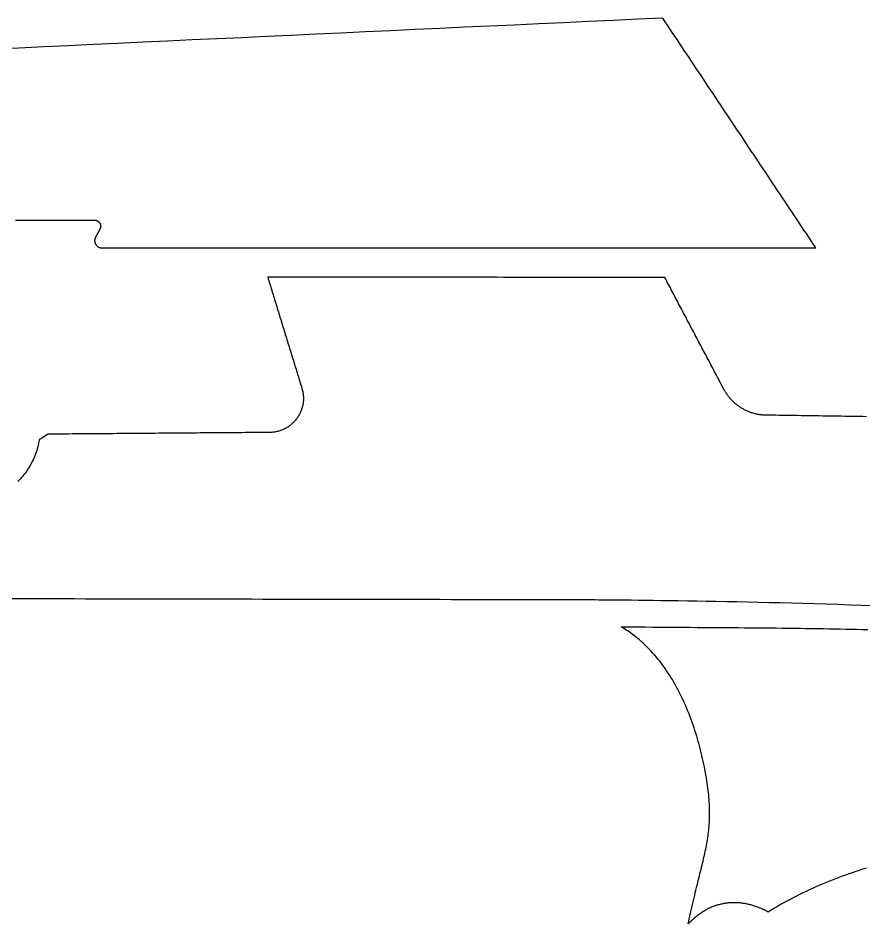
# Model space of a CAD drawing. Header units: millimetres. Extents: x 14 to 143, y -139 to -55.
# Drawn here: x 78.44 to 110.57, y -91.08 to -56.69 of the extents above; entities that cross this region are included whole.
import ezdxf

# ---------------------------------------------------------------- set-up
doc = ezdxf.new("R2010")
doc.units = ezdxf.units.MM

msp = doc.modelspace()

# ---------------------------------------------------------------- linework, layer by layer
for points in [[(78.345792, -64.35852), (78.45298, -64.35852), (78.560168, -64.35852), (78.667356, -64.35852), (78.774544, -64.35852), (78.881732, -64.35852), (78.98892, -64.35852), (79.096108, -64.35852), (79.203296, -64.35852), (79.310484, -64.35852), (79.417672, -64.35852), (79.52486, -64.35852), (79.632048, -64.35852), (79.739236, -64.35852), (79.846424, -64.35852), (79.953612, -64.35852), (80.0608, -64.35852), (80.167988, -64.35852), (80.275176, -64.35852), (80.382364, -64.35852), (80.489552, -64.35852), (80.59674, -64.35852), (80.703928, -64.35852), (80.811116, -64.35852), (80.918304, -64.35852), (81.025492, -64.35852), (81.13268, -64.35852), (81.239868, -64.35852), (81.347056, -64.35852), (81.355184, -64.358774), (81.363312, -64.359282), (81.371186, -64.360044), (81.37906, -64.36106), (81.386934, -64.36233), (81.394554, -64.363854), (81.402174, -64.365632), (81.40954, -64.367664), (81.416906, -64.36995), (81.424018, -64.372236), (81.43113, -64.374776), (81.437988, -64.37757), (81.444846, -64.380618), (81.45145, -64.38392), (81.458054, -64.387476), (81.464404, -64.391032), (81.470754, -64.394842), (81.47685, -64.398906), (81.482946, -64.403224), (81.488788, -64.407542), (81.494376, -64.412114), (81.499964, -64.41694), (81.505298, -64.421766), (81.510378, -64.426846), (81.515458, -64.43218), (81.520284, -64.437514), (81.524856, -64.443102), (81.529428, -64.44869), (81.533746, -64.454532), (81.53781, -64.460374), (81.541874, -64.46647), (81.545684, -64.472566), (81.54924, -64.478916), (81.552542, -64.485266), (81.555844, -64.49187), (81.558892, -64.498474), (81.561686, -64.505078), (81.564226, -64.511936), (81.566512, -64.518794), (81.568544, -64.525652), (81.570576, -64.532764), (81.572354, -64.539876), (81.573878, -64.546988), (81.575148, -64.5541), (81.576164, -64.561466), (81.576926, -64.568832), (81.577434, -64.576198), (81.577688, -64.583564), (81.577688, -64.59093), (81.577434, -64.598296), (81.576926, -64.605662), (81.576164, -64.613028), (81.575148, -64.620394), (81.573878, -64.62776), (81.572354, -64.635126), (81.570576, -64.642492), (81.568544, -64.649858), (81.566258, -64.657224), (81.563718, -64.66459), (81.560924, -64.671956), (81.557876, -64.679322), (81.554574, -64.686688), (81.551018, -64.694054), (81.547208, -64.701166), (81.544668, -64.705738), (81.542128, -64.71031), (81.539588, -64.714882), (81.537048, -64.719454), (81.534508, -64.724026), (81.531968, -64.728598), (81.529428, -64.73317), (81.526888, -64.737742), (81.524348, -64.742314), (81.521808, -64.746886), (81.519268, -64.751458), (81.516728, -64.75603), (81.514188, -64.760602), (81.511648, -64.765174), (81.509108, -64.769746), (81.506568, -64.774318), (81.504028, -64.77889), (81.501488, -64.783462), (81.498948, -64.788034), (81.496408, -64.792606), (81.493868, -64.797178), (81.491328, -64.80175), (81.488788, -64.806322), (81.486248, -64.810894), (81.483708, -64.815466), (81.481168, -64.820038), (81.478628, -64.82461), (81.476088, -64.829182), (81.473548, -64.833754), (81.471008, -64.838326), (81.468468, -64.842898), (81.465928, -64.84747), (81.463388, -64.852042), (81.460848, -64.856614), (81.458308, -64.861186), (81.455768, -64.865758), (81.453228, -64.87033), (81.450688, -64.874902), (81.448148, -64.879474), (81.445608, -64.884046), (81.443068, -64.888618), (81.440528, -64.89319), (81.437988, -64.897762), (81.435448, -64.902334), (81.432908, -64.906906), (81.430368, -64.911478), (81.427828, -64.91605), (81.425288, -64.920622), (81.422748, -64.925194), (81.420208, -64.929766), (81.417668, -64.934338), (81.415128, -64.93891), (81.412588, -64.943482), (81.410048, -64.948054), (81.407508, -64.952626), (81.404968, -64.957198), (81.402428, -64.96177), (81.399888, -64.966342), (81.397348, -64.970914), (81.394808, -64.975486), (81.392268, -64.980058), (81.389728, -64.98463), (81.387188, -64.989202), (81.384648, -64.993774), (81.379822, -65.002664), (81.375504, -65.011554), (81.37144, -65.020444), (81.36763, -65.029588), (81.364328, -65.038732), (81.36128, -65.047876), (81.358486, -65.05702), (81.3562, -65.066164), (81.354168, -65.075308), (81.35239, -65.084452), (81.350866, -65.093596), (81.34985, -65.10274), (81.349088, -65.111884), (81.34858, -65.121028), (81.348326, -65.130172), (81.348326, -65.139316), (81.348834, -65.14846), (81.349596, -65.15735), (81.350612, -65.16624), (81.351882, -65.17513), (81.353406, -65.18402), (81.355184, -65.19291), (81.357216, -65.201546), (81.359502, -65.210182), (81.362042, -65.218818), (81.364836, -65.2272), (81.367884, -65.235582), (81.371186, -65.24371), (81.374742, -65.251838), (81.378552, -65.259712), (81.382616, -65.267586), (81.386934, -65.275206), (81.391506, -65.282826), (81.396332, -65.290192), (81.401412, -65.297558), (81.406746, -65.30467), (81.412334, -65.311528), (81.418176, -65.318386), (81.424018, -65.32499), (81.430114, -65.33134), (81.436464, -65.33769), (81.443068, -65.343786), (81.449926, -65.349628), (81.456784, -65.355216), (81.463896, -65.36055), (81.471262, -65.365884), (81.478882, -65.370964), (81.486502, -65.37579), (81.494376, -65.380362), (81.502504, -65.38468), (81.510632, -65.388744), (81.519014, -65.392554), (81.52765, -65.39611), (81.536286, -65.399412), (81.545176, -65.40246), (81.554066, -65.405), (81.56321, -65.407286), (81.572608, -65.409318), (81.582006, -65.411096), (81.591658, -65.41262), (81.60131, -65.41389), (81.611216, -65.414652), (81.621122, -65.41516), (81.631282, -65.415414), (82.054954, -65.415414), (82.478626, -65.415414), (82.902298, -65.415414), (83.32597, -65.415414), (83.749642, -65.415414), (84.173314, -65.415414), (84.596986, -65.415414), (85.020658, -65.415414), (85.44433, -65.415414), (85.868002, -65.415414), (86.291674, -65.415414), (86.715346, -65.415414), (87.139018, -65.415414), (87.56269, -65.415414), (87.986362, -65.415414), (88.410034, -65.415414), (88.833706, -65.415414), (89.257378, -65.415414), (89.68105, -65.415414), (90.104722, -65.415414), (90.528394, -65.415414), (90.952066, -65.415414), (91.375738, -65.415414), (91.79941, -65.415414), (92.223082, -65.415414), (92.646754, -65.415414), (93.070426, -65.415414), (93.494098, -65.415414), (93.91777, -65.415414), (94.341442, -65.415414), (94.765114, -65.415414), (95.188786, -65.415414), (95.612458, -65.415414), (96.03613, -65.415414), (96.459802, -65.415414), (96.883474, -65.415414), (97.307146, -65.415414), (97.730818, -65.415414), (98.15449, -65.415414), (98.578162, -65.415414), (99.001834, -65.415414), (99.425506, -65.415414), (99.849178, -65.415414), (100.27285, -65.415414), (100.696522, -65.415414), (101.120194, -65.415414), (101.543866, -65.415414), (101.967538, -65.415414), (102.39121, -65.415414), (102.814882, -65.415414), (103.238554, -65.415414), (103.662226, -65.415414), (104.085898, -65.415414), (104.50957, -65.415414), (104.933242, -65.415414), (105.356914, -65.415414), (105.780586, -65.415414), (106.204258, -65.415414), (106.62793, -65.415414), (107.051602, -65.415414), (107.475274, -65.415414), (107.898946, -65.415414), (108.322618, -65.415414), (108.74629, -65.415414), (108.655358, -65.279016), (108.564426, -65.142618), (108.473494, -65.00622), (108.382562, -64.869822), (108.29163, -64.733424), (108.200698, -64.597026), (108.109766, -64.460628), (108.018834, -64.32423), (107.927902, -64.187832), (107.83697, -64.051434), (107.746038, -63.915036), (107.655106, -63.778638), (107.564174, -63.64224), (107.473242, -63.505842), (107.38231, -63.369444), (107.291378, -63.233046), (107.200446, -63.096648), (107.109514, -62.96025), (107.018582, -62.823852), (106.92765, -62.687454), (106.836718, -62.551056), (106.745786, -62.414658), (106.654854, -62.27826), (106.563922, -62.141862), (106.47299, -62.005464), (106.382058, -61.869066), (106.291126, -61.732668), (106.200194, -61.59627), (106.109262, -61.459872), (106.01833, -61.323474), (105.927398, -61.187076), (105.836466, -61.050678), (105.745534, -60.91428), (105.654602, -60.777882), (105.56367, -60.641484), (105.472738, -60.505086), (105.381806, -60.368688), (105.290874, -60.23229), (105.199942, -60.095892), (105.10901, -59.959494), (105.018078, -59.823096), (104.927146, -59.686698), (104.836214, -59.5503), (104.745282, -59.413902), (104.65435, -59.277504), (104.563418, -59.141106), (104.472486, -59.004708), (104.381554, -58.86831), (104.290622, -58.731912), (104.19969, -58.595514), (104.108758, -58.459116), (104.017826, -58.322718), (103.926894, -58.18632), (103.835962, -58.049922), (103.74503, -57.913524), (103.654098, -57.777126), (103.563166, -57.640728), (103.472234, -57.50433), (103.381302, -57.367932), (103.29037, -57.231534), (103.199438, -57.095136), (103.108506, -56.958738), (103.017574, -56.82234), (102.926642, -56.685942), (101.98608, -56.72963), (101.045518, -56.773318), (100.104956, -56.817006), (99.164394, -56.860694), (98.223832, -56.904382), (97.28327, -56.94807), (96.342708, -56.991758), (95.402146, -57.035446), (94.461584, -57.079134), (93.521022, -57.122822), (92.58046, -57.16651), (91.639898, -57.210198), (90.699336, -57.253886), (89.758774, -57.297574), (88.818212, -57.341262), (87.87765, -57.38495), (86.937088, -57.428638), (85.996526, -57.472326), (85.055964, -57.516014), (84.115402, -57.559702), (83.17484, -57.60339), (82.234278, -57.647078), (81.293716, -57.690766), (80.353154, -57.734454), (79.412592, -57.778142), (78.47203, -57.82183), (77.531468, -57.865518)], [(110.670594, -71.820786), (110.532164, -71.818754), (110.393734, -71.816722), (110.255304, -71.81469), (110.116874, -71.812658), (109.978444, -71.810626), (109.840014, -71.808594), (109.701584, -71.806562), (109.563154, -71.80453), (109.424724, -71.802498), (109.286294, -71.800466), (109.147864, -71.798434), (109.009434, -71.796402), (108.871004, -71.79437), (108.732574, -71.792338), (108.594144, -71.790306), (108.455714, -71.788274), (108.317284, -71.786242), (108.178854, -71.78421), (108.040424, -71.782178), (107.901994, -71.780146), (107.763564, -71.778114), (107.625134, -71.776082), (107.486704, -71.77405), (107.348274, -71.772018), (107.209844, -71.769986), (107.071414, -71.767954), (106.932984, -71.765922), (106.899964, -71.76643), (106.867198, -71.76643), (106.834432, -71.765922), (106.801666, -71.764652), (106.769154, -71.762874), (106.736642, -71.760588), (106.704384, -71.757794), (106.672126, -71.754238), (106.640122, -71.750174), (106.608118, -71.745602), (106.576368, -71.740522), (106.544618, -71.734934), (106.513122, -71.728838), (106.481626, -71.722234), (106.450384, -71.714868), (106.419396, -71.706994), (106.388408, -71.698612), (106.357674, -71.689722), (106.327194, -71.680324), (106.296968, -71.670418), (106.266742, -71.660004), (106.23677, -71.649082), (106.207052, -71.637652), (106.177588, -71.625714), (106.148378, -71.613268), (106.119422, -71.600314), (106.09072, -71.586852), (106.062272, -71.572882), (106.034078, -71.558404), (106.006138, -71.543672), (105.978452, -71.528432), (105.95102, -71.512684), (105.923842, -71.496428), (105.896918, -71.479664), (105.870248, -71.462392), (105.843832, -71.444612), (105.81767, -71.426578), (105.791762, -71.408036), (105.766362, -71.388986), (105.741216, -71.369428), (105.716324, -71.349616), (105.69194, -71.329296), (105.66781, -71.308468), (105.643934, -71.287386), (105.620566, -71.265796), (105.597452, -71.243698), (105.574592, -71.221346), (105.55224, -71.198486), (105.530142, -71.175118), (105.508552, -71.151496), (105.487216, -71.127366), (105.466388, -71.102982), (105.446068, -71.07809), (105.426002, -71.05269), (105.406444, -71.027036), (105.38714, -71.000874), (105.368344, -70.974458), (105.350056, -70.947534), (105.332276, -70.920356), (105.31475, -70.892924), (105.297732, -70.864984), (105.281222, -70.83679), (105.26522, -70.808088), (105.249472, -70.779132), (105.21442, -70.712838), (105.179368, -70.646544), (105.144316, -70.58025), (105.109264, -70.513956), (105.074212, -70.447662), (105.03916, -70.381368), (105.004108, -70.315074), (104.969056, -70.24878), (104.934004, -70.182486), (104.898952, -70.116192), (104.8639, -70.049898), (104.828848, -69.983604), (104.793796, -69.91731), (104.758744, -69.851016), (104.723692, -69.784722), (104.68864, -69.718428), (104.653588, -69.652134), (104.618536, -69.58584), (104.583484, -69.519546), (104.548432, -69.453252), (104.51338, -69.386958), (104.478328, -69.320664), (104.443276, -69.25437), (104.408224, -69.188076), (104.373172, -69.121782), (104.33812, -69.055488), (104.303068, -68.989194), (104.268016, -68.9229), (104.232964, -68.856606), (104.197912, -68.790312), (104.16286, -68.724018), (104.127808, -68.657724), (104.092756, -68.59143), (104.057704, -68.525136), (104.022652, -68.458842), (103.9876, -68.392548), (103.952548, -68.326254), (103.917496, -68.25996), (103.882444, -68.193666), (103.847392, -68.127372), (103.81234, -68.061078), (103.777288, -67.994784), (103.742236, -67.92849), (103.707184, -67.862196), (103.672132, -67.795902), (103.63708, -67.729608), (103.602028, -67.663314), (103.566976, -67.59702), (103.531924, -67.530726), (103.496872, -67.464432), (103.46182, -67.398138), (103.426768, -67.331844), (103.391716, -67.26555), (103.356664, -67.199256), (103.321612, -67.132962), (103.28656, -67.066668), (103.251508, -67.000374), (103.216456, -66.93408), (103.181404, -66.867786), (103.146352, -66.801492), (103.1113, -66.735198), (103.076248, -66.668904), (103.041196, -66.60261), (103.006144, -66.536316), (102.770432, -66.536062), (102.53472, -66.535808), (102.299008, -66.535554), (102.063296, -66.5353), (101.827584, -66.535046), (101.591872, -66.534792), (101.35616, -66.534538), (101.120448, -66.534284), (100.884736, -66.53403), (100.649024, -66.533776), (100.413312, -66.533522), (100.1776, -66.533268), (99.941888, -66.533014), (99.706176, -66.53276), (99.470464, -66.532506), (99.234752, -66.532252), (98.99904, -66.531998), (98.763328, -66.531744), (98.527616, -66.53149), (98.291904, -66.531236), (98.056192, -66.530982), (97.82048, -66.530728), (97.584768, -66.530474), (97.349056, -66.53022), (97.113344, -66.529966), (96.877632, -66.529712), (96.64192, -66.529458), (96.406208, -66.529204), (96.170496, -66.52895), (95.934784, -66.528696), (95.699072, -66.528442), (95.46336, -66.528188), (95.227648, -66.527934), (94.991936, -66.52768), (94.756224, -66.527426), (94.520512, -66.527172), (94.2848, -66.526918), (94.049088, -66.526664), (93.813376, -66.52641), (93.577664, -66.526156), (93.341952, -66.525902), (93.10624, -66.525648), (92.870528, -66.525394), (92.634816, -66.52514), (92.399104, -66.524886), (92.163392, -66.524632), (91.92768, -66.524378), (91.691968, -66.524124), (91.456256, -66.52387), (91.220544, -66.523616), (90.984832, -66.523362), (90.74912, -66.523108), (90.513408, -66.522854), (90.277696, -66.5226), (90.041984, -66.522346), (89.806272, -66.522092), (89.57056, -66.521838), (89.334848, -66.521584), (89.099136, -66.52133), (88.863424, -66.521076), (88.627712, -66.520822), (88.392, -66.520568), (88.156288, -66.520314), (87.920576, -66.52006), (87.940896, -66.5861), (87.961216, -66.65214), (87.981536, -66.71818), (88.001856, -66.78422), (88.022176, -66.85026), (88.042496, -66.9163), (88.062816, -66.98234), (88.083136, -67.04838), (88.103456, -67.11442), (88.123776, -67.18046), (88.144096, -67.2465), (88.164416, -67.31254), (88.184736, -67.37858), (88.205056, -67.44462), (88.225376, -67.51066), (88.245696, -67.5767), (88.266016, -67.64274), (88.286336, -67.70878), (88.306656, -67.77482), (88.326976, -67.84086), (88.347296, -67.9069), (88.367616, -67.97294), (88.387936, -68.03898), (88.408256, -68.10502), (88.428576, -68.17106), (88.448896, -68.2371), (88.469216, -68.30314), (88.489536, -68.36918), (88.509856, -68.43522), (88.530176, -68.50126), (88.550496, -68.5673), (88.570816, -68.63334), (88.591136, -68.69938), (88.611456, -68.76542), (88.631776, -68.83146), (88.652096, -68.8975), (88.672416, -68.96354), (88.692736, -69.02958), (88.713056, -69.09562), (88.733376, -69.16166), (88.753696, -69.2277), (88.774016, -69.29374), (88.794336, -69.35978), (88.814656, -69.42582), (88.834976, -69.49186), (88.855296, -69.5579), (88.875616, -69.62394), (88.895936, -69.68998), (88.916256, -69.75602), (88.936576, -69.82206), (88.956896, -69.8881), (88.977216, -69.95414), (88.997536, -70.02018), (89.017856, -70.08622), (89.038176, -70.15226), (89.058496, -70.2183), (89.078816, -70.28434), (89.099136, -70.35038), (89.119456, -70.41642), (89.139776, -70.48246), (89.160096, -70.5485), (89.180416, -70.61454), (89.200736, -70.68058), (89.221056, -70.74662), (89.232232, -70.785482), (89.242138, -70.824344), (89.250774, -70.863206), (89.258394, -70.902068), (89.264744, -70.940676), (89.269824, -70.979284), (89.273634, -71.017892), (89.276428, -71.056246), (89.277952, -71.0946), (89.27846, -71.1327), (89.277698, -71.170546), (89.27592, -71.208138), (89.272872, -71.24573), (89.268808, -71.283068), (89.263728, -71.320152), (89.257632, -71.356982), (89.25052, -71.393304), (89.242392, -71.429372), (89.233248, -71.465186), (89.223088, -71.500746), (89.211912, -71.535798), (89.19972, -71.570596), (89.186512, -71.604886), (89.172288, -71.638668), (89.157302, -71.672196), (89.1413, -71.705216), (89.124536, -71.737728), (89.106756, -71.769732), (89.088214, -71.801228), (89.068656, -71.832216), (89.048336, -71.862442), (89.027254, -71.89216), (89.005156, -71.92137), (88.982296, -71.949818), (88.958674, -71.977758), (88.93429, -72.004936), (88.909144, -72.031352), (88.883236, -72.05726), (88.856566, -72.082406), (88.829134, -72.10679), (88.80094, -72.130412), (88.772238, -72.153272), (88.742774, -72.17537), (88.712548, -72.196706), (88.681814, -72.217026), (88.650318, -72.236584), (88.618314, -72.25538), (88.585802, -72.27316), (88.552528, -72.289924), (88.518746, -72.305926), (88.484456, -72.320912), (88.449658, -72.334882), (88.414098, -72.347836), (88.37803, -72.359774), (88.341454, -72.370696), (88.30437, -72.380602), (88.267032, -72.389492), (88.229186, -72.397366), (88.190832, -72.40397), (88.15197, -72.409558), (88.112854, -72.41413), (88.07323, -72.417432), (88.033098, -72.419464), (87.992712, -72.42048), (87.86114, -72.421496), (87.729568, -72.422512), (87.597996, -72.423528), (87.466424, -72.424544), (87.334852, -72.42556), (87.20328, -72.426576), (87.071708, -72.427592), (86.940136, -72.428608), (86.808564, -72.429624), (86.676992, -72.43064), (86.54542, -72.431656), (86.413848, -72.432672), (86.282276, -72.433688), (86.150704, -72.434704), (86.019132, -72.43572), (85.88756, -72.436736), (85.755988, -72.437752), (85.624416, -72.438768), (85.492844, -72.439784), (85.361272, -72.4408), (85.2297, -72.441816), (85.098128, -72.442832), (84.966556, -72.443848), (84.834984, -72.444864), (84.703412, -72.44588), (84.57184, -72.446896), (84.440268, -72.447912), (84.308696, -72.448928), (84.177124, -72.449944), (84.045552, -72.45096), (83.91398, -72.451976), (83.782408, -72.452992), (83.650836, -72.454008), (83.519264, -72.455024), (83.387692, -72.45604), (83.25612, -72.457056), (83.124548, -72.458072), (82.992976, -72.459088), (82.861404, -72.460104), (82.729832, -72.46112), (82.59826, -72.462136), (82.466688, -72.463152), (82.335116, -72.464168), (82.203544, -72.465184), (82.071972, -72.4662), (81.9404, -72.467216), (81.808828, -72.468232), (81.677256, -72.469248), (81.545684, -72.470264), (81.414112, -72.47128), (81.28254, -72.472296), (81.150968, -72.473312), (81.019396, -72.474328), (80.887824, -72.475344), (80.756252, -72.47636), (80.62468, -72.477376), (80.493108, -72.478392), (80.361536, -72.479408), (80.229964, -72.480424), (80.098392, -72.48144), (79.96682, -72.482456), (79.835248, -72.483472), (79.703676, -72.484488), (79.572104, -72.485504), (79.567024, -72.488806), (79.561944, -72.492108), (79.556864, -72.49541), (79.551784, -72.498712), (79.546704, -72.502014), (79.541624, -72.505316), (79.536544, -72.508618), (79.531464, -72.51192), (79.526384, -72.515222), (79.521304, -72.518524), (79.516224, -72.521826), (79.511144, -72.525128), (79.506064, -72.52843), (79.500984, -72.531732), (79.495904, -72.535034), (79.490824, -72.538336), (79.485744, -72.541638), (79.480664, -72.54494), (79.475584, -72.548242), (79.470504, -72.551544), (79.465424, -72.554846), (79.460344, -72.558148), (79.455264, -72.56145), (79.450184, -72.564752), (79.445104, -72.568054), (79.440024, -72.571356), (79.434944, -72.574658), (79.429864, -72.57796), (79.424784, -72.581262), (79.419704, -72.584564), (79.414624, -72.587866), (79.409544, -72.591168), (79.404464, -72.59447), (79.399384, -72.597772), (79.394304, -72.601074), (79.389224, -72.604376), (79.384144, -72.607678), (79.379064, -72.61098), (79.373984, -72.614282), (79.368904, -72.617584), (79.363824, -72.620886), (79.358744, -72.624188), (79.353664, -72.62749), (79.348584, -72.630792), (79.343504, -72.634094), (79.338424, -72.637396), (79.333344, -72.640698), (79.328264, -72.644), (79.323184, -72.647302), (79.318104, -72.650604), (79.313024, -72.653906), (79.307944, -72.657208), (79.302864, -72.66051), (79.297784, -72.663812), (79.292704, -72.667114), (79.287624, -72.670416), (79.282544, -72.673718), (79.277464, -72.67702), (79.272384, -72.680322), (79.267304, -72.683624), (79.262224, -72.686926), (79.257144, -72.690228), (79.252064, -72.69353), (79.246984, -72.696832), (79.234792, -72.766428), (79.220822, -72.835516), (79.205328, -72.904096), (79.188056, -72.971914), (79.16926, -73.039224), (79.14894, -73.106026), (79.126842, -73.172066), (79.10322, -73.237598), (79.078074, -73.302368), (79.051404, -73.36663), (79.02321, -73.43013), (78.993492, -73.492868), (78.962504, -73.554844), (78.929992, -73.616058), (78.895956, -73.67651), (78.86065, -73.7362), (78.824074, -73.795128), (78.785974, -73.853294), (78.746604, -73.910698), (78.705964, -73.967086), (78.664054, -74.022712), (78.620874, -74.077322), (78.576424, -74.13117), (78.530704, -74.184002), (78.483714, -74.235818), (78.435454, -74.286872)], [(78.053946, -78.7273), (78.475078, -78.728062), (78.89621, -78.728824), (79.317342, -78.729586), (79.738474, -78.730348), (80.159606, -78.73111), (80.580738, -78.731872), (81.00187, -78.732634), (81.423002, -78.733396), (81.844134, -78.734158), (82.265266, -78.73492), (82.686398, -78.735682), (83.10753, -78.736444), (83.528662, -78.737206), (83.949794, -78.737968), (84.370926, -78.73873), (84.792058, -78.739492), (85.21319, -78.740254), (85.634322, -78.741016), (86.055454, -78.741778), (86.476586, -78.74254), (86.897718, -78.743302), (87.31885, -78.744064), (87.739982, -78.744826), (88.161114, -78.745588), (88.582246, -78.74635), (89.003378, -78.747112), (89.42451, -78.747874), (89.845642, -78.748636), (90.266774, -78.749398), (90.687906, -78.75016), (91.109038, -78.750922), (91.53017, -78.751684), (91.951302, -78.752446), (92.372434, -78.753208), (92.793566, -78.75397), (93.214698, -78.754732), (93.63583, -78.755494), (94.056962, -78.756256), (94.478094, -78.757018), (94.899226, -78.75778), (95.320358, -78.758542), (95.74149, -78.759304), (96.162622, -78.760066), (96.583754, -78.760828), (97.004886, -78.76159), (97.426018, -78.762352), (97.84715, -78.763114), (98.268282, -78.763876), (98.689414, -78.764638), (99.110546, -78.7654), (99.531678, -78.766162), (99.95281, -78.766924), (99.964494, -78.766924), (99.999292, -78.767178), (100.056442, -78.767432), (100.135436, -78.76794), (100.235766, -78.768448), (100.35667, -78.76921), (100.497386, -78.770226), (100.657406, -78.771496), (100.836222, -78.77302), (101.033072, -78.774798), (101.247448, -78.77683), (101.478588, -78.779116), (101.725984, -78.781656), (101.989128, -78.784704), (102.267258, -78.788006), (102.559866, -78.791816), (102.86619, -78.79588), (103.185722, -78.800452), (103.5177, -78.805532), (103.861616, -78.810866), (104.216708, -78.816708), (104.582468, -78.823058), (104.958388, -78.829916), (105.343706, -78.837536), (105.737914, -78.845664), (106.14025, -78.8543), (106.550206, -78.863444), (106.96702, -78.87335), (107.390184, -78.883764), (107.81919, -78.89494), (108.253276, -78.906878), (108.69168, -78.919324), (109.134148, -78.932532), (109.579664, -78.946502), (110.027974, -78.961234), (110.478316, -78.976728), (110.929928, -78.992984)], [(110.647988, -88.96858), (110.517178, -89.010236), (110.386876, -89.0524), (110.257082, -89.095326), (110.127796, -89.139014), (109.999018, -89.183464), (109.870748, -89.228676), (109.742986, -89.274904), (109.615732, -89.321894), (109.488986, -89.3699), (109.362748, -89.418668), (109.237018, -89.468452), (109.111542, -89.519252), (108.986574, -89.571068), (108.862114, -89.6239), (108.738162, -89.677748), (108.614718, -89.732612), (108.491782, -89.788746), (108.3691, -89.84615), (108.246926, -89.90457), (108.12526, -89.96426), (108.004102, -90.02522), (107.883198, -90.08745), (107.762802, -90.15095), (107.642914, -90.21572), (107.523534, -90.282014), (107.404408, -90.349578), (107.28579, -90.418666), (107.167426, -90.489024), (107.04957, -90.560906), (106.932222, -90.634312), (106.899202, -90.61577), (106.865928, -90.597482), (106.8324, -90.579702), (106.798872, -90.56243), (106.76509, -90.545666), (106.731054, -90.52941), (106.696764, -90.513662), (106.662474, -90.498422), (106.62793, -90.483436), (106.593132, -90.468958), (106.558334, -90.454988), (106.523282, -90.441526), (106.48823, -90.428572), (106.452924, -90.416126), (106.417364, -90.404188), (106.381804, -90.392758), (106.34599, -90.381836), (106.310176, -90.371422), (106.274108, -90.361516), (106.23804, -90.352118), (106.201972, -90.343228), (106.16565, -90.334846), (106.129328, -90.327226), (106.093006, -90.320114), (106.05643, -90.31351), (106.019854, -90.307414), (105.983278, -90.301826), (105.946448, -90.296746), (105.909618, -90.292428), (105.872788, -90.288618), (105.835958, -90.285316), (105.799128, -90.282522), (105.762044, -90.28049), (105.72496, -90.278966), (105.687876, -90.27795), (105.650792, -90.277442), (105.613708, -90.277696), (105.576624, -90.278458), (105.53954, -90.279728), (105.502456, -90.28176), (105.465372, -90.2843), (105.428288, -90.287602), (105.391204, -90.291412), (105.354374, -90.29573), (105.317544, -90.30081), (105.280714, -90.306398), (105.243884, -90.312748), (105.207054, -90.319606), (105.170224, -90.327226), (105.133648, -90.335354), (105.097072, -90.344244), (105.060496, -90.353642), (105.024174, -90.363802), (104.987852, -90.374724), (104.95153, -90.386154), (104.915462, -90.398346), (104.879394, -90.411046), (104.843326, -90.424508), (104.807512, -90.438732), (104.771698, -90.453464), (104.736138, -90.468958), (104.700578, -90.485214), (104.665272, -90.502232), (104.63022, -90.519758), (104.618282, -90.525854), (104.606344, -90.532204), (104.594406, -90.538554), (104.582468, -90.544904), (104.57053, -90.551508), (104.558592, -90.558112), (104.546654, -90.564716), (104.534716, -90.571574), (104.522778, -90.578432), (104.51084, -90.585544), (104.498902, -90.592656), (104.486964, -90.599768), (104.475026, -90.607134), (104.463088, -90.6145), (104.45115, -90.621866), (104.439212, -90.629486), (104.427528, -90.637106), (104.415844, -90.644726), (104.40416, -90.6526), (104.392476, -90.660474), (104.380792, -90.668348), (104.369108, -90.676476), (104.357424, -90.684604), (104.34574, -90.692732), (104.334056, -90.701114), (104.322372, -90.709496), (104.310688, -90.717878), (104.299004, -90.726514), (104.28732, -90.73515), (104.275636, -90.743786), (104.263952, -90.752676), (104.252268, -90.761566), (104.240838, -90.770456), (104.229408, -90.779346), (104.217978, -90.78849), (104.206548, -90.797634), (104.195118, -90.806778), (104.183688, -90.816176), (104.172258, -90.825574), (104.160828, -90.834972), (104.149398, -90.844624), (104.137968, -90.854276), (104.126792, -90.863928), (104.115616, -90.87358), (104.10444, -90.883486), (104.093264, -90.893392), (104.082088, -90.903298), (104.070912, -90.913204), (104.059736, -90.923364), (104.04856, -90.933524), (104.037384, -90.943684), (104.026462, -90.953844), (104.01554, -90.964258), (104.004618, -90.974672), (103.993696, -90.985086), (103.982774, -90.9955), (103.971852, -91.006168), (103.96093, -91.016836), (103.950008, -91.027504), (103.93934, -91.038172), (103.928672, -91.049094), (103.918004, -91.060016), (103.907336, -91.070938), (103.896668, -91.08186), (103.92156, -90.961718), (103.946198, -90.844116), (103.970836, -90.729054), (103.995474, -90.616532), (104.019858, -90.506296), (104.044242, -90.398346), (104.068372, -90.292682), (104.092502, -90.189304), (104.116378, -90.087958), (104.14, -89.988644), (104.163368, -89.891362), (104.186482, -89.795858), (104.209596, -89.702386), (104.232202, -89.610438), (104.254554, -89.520268), (104.276652, -89.431622), (104.298496, -89.3445), (104.319832, -89.258902), (104.340914, -89.174828), (104.361488, -89.092024), (104.381808, -89.01049), (104.40162, -88.929972), (104.420924, -88.850724), (104.439974, -88.772492), (104.458516, -88.695022), (104.47655, -88.618568), (104.494076, -88.542876), (104.511094, -88.467946), (104.52735, -88.393524), (104.543098, -88.319864), (104.558338, -88.246712), (104.572816, -88.174068), (104.586786, -88.101678), (104.599994, -88.029542), (104.612694, -87.95766), (104.624632, -87.886032), (104.635808, -87.814404), (104.646222, -87.742776), (104.655874, -87.671148), (104.664764, -87.599266), (104.672892, -87.52713), (104.680258, -87.45474), (104.686862, -87.382096), (104.692704, -87.308944), (104.69753, -87.235284), (104.701594, -87.161116), (104.704642, -87.086186), (104.706928, -87.010748), (104.708198, -86.934294), (104.708452, -86.857078), (104.707944, -86.778846), (104.70642, -86.699598), (104.70388, -86.619334), (104.700324, -86.538054), (104.695498, -86.455504), (104.689656, -86.371684), (104.682798, -86.28634), (104.674924, -86.199726), (104.66578, -86.111588), (104.65562, -86.021672), (104.64419, -85.930232), (104.631744, -85.837014), (104.618028, -85.742018), (104.603042, -85.645244), (104.58577, -85.540088), (104.567736, -85.434678), (104.548686, -85.329014), (104.528874, -85.223096), (104.508046, -85.116924), (104.486202, -85.010752), (104.463596, -84.904326), (104.439974, -84.7979), (104.415336, -84.691474), (104.389682, -84.585048), (104.363266, -84.478622), (104.335834, -84.372196), (104.307386, -84.26577), (104.277922, -84.159598), (104.247442, -84.053426), (104.215946, -83.947508), (104.183434, -83.841844), (104.149906, -83.736434), (104.115362, -83.631278), (104.079802, -83.52663), (104.043226, -83.422236), (104.00538, -83.31835), (103.966518, -83.214718), (103.92664, -83.111594), (103.885746, -83.008978), (103.843582, -82.907124), (103.800402, -82.805778), (103.756206, -82.70494), (103.71074, -82.604864), (103.664258, -82.50555), (103.616506, -82.406998), (103.567738, -82.309208), (103.5177, -82.21218), (103.466392, -82.115914), (103.414068, -82.020664), (103.360474, -81.926176), (103.305864, -81.832704), (103.249984, -81.740248), (103.192834, -81.648808), (103.134414, -81.558384), (103.074724, -81.468976), (103.014018, -81.380838), (102.952042, -81.29397), (102.888796, -81.208118), (102.82428, -81.123536), (102.758494, -81.040224), (102.691438, -80.958182), (102.623112, -80.877664), (102.553516, -80.798416), (102.48265, -80.720692), (102.41026, -80.644238), (102.3366, -80.569308), (102.26167, -80.495902), (102.18547, -80.42402), (102.108, -80.353916), (102.029006, -80.285336), (101.948742, -80.218534), (101.866954, -80.153256), (101.783896, -80.089756), (101.699568, -80.028034), (101.613716, -79.96809), (101.526594, -79.910178), (101.437948, -79.854044), (101.347778, -79.799942), (101.656642, -79.802482), (101.96068, -79.805022), (102.260146, -79.807308), (102.555294, -79.809594), (102.846124, -79.81188), (103.132636, -79.813912), (103.415084, -79.815944), (103.693468, -79.817976), (103.968042, -79.819754), (104.238806, -79.821532), (104.506014, -79.82331), (104.769666, -79.825088), (105.029762, -79.826866), (105.286556, -79.828644), (105.540048, -79.830422), (105.790238, -79.8322), (106.03738, -79.834232), (106.281728, -79.836264), (106.523282, -79.838296), (106.762042, -79.840328), (106.998262, -79.842614), (107.231942, -79.8449), (107.463082, -79.84744), (107.691936, -79.84998), (107.918758, -79.852774), (108.143548, -79.855568), (108.366306, -79.858616), (108.587032, -79.861918), (108.806234, -79.865474), (109.023658, -79.869284), (109.239558, -79.873094), (109.453934, -79.877158), (109.66704, -79.881476), (109.878876, -79.886048), (110.089696, -79.890874), (110.2995, -79.896208), (110.508288, -79.901796), (110.716314, -79.907638)]]:
    msp.add_lwpolyline(points)

doc.saveas('drawing.dxf')
